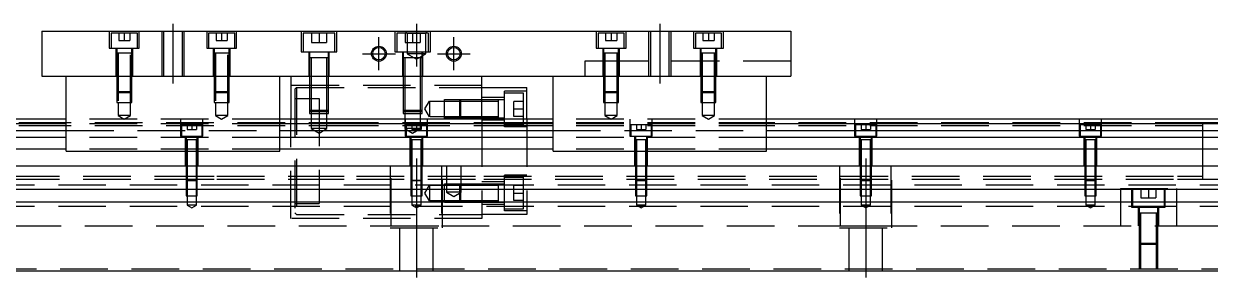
# Model space of a CAD drawing. Extents: x -14 to 729, y -278 to 102.
# Drawn here: x 155.1 to 472, y -235.3 to -167.3 of the extents above; entities that cross this region are included whole.
import ezdxf

# ---------------------------------------------------------------- set-up
doc = ezdxf.new("R2010")
doc.units = 0
doc.linetypes.add('CENTER', pattern=[50.8, 31.75, -6.35, 6.35, -6.35])
doc.linetypes.add('DASHED', pattern=[19.05, 12.7, -6.35])
doc.layers.get('0').update_dxf_attribs({"linetype": 'CONTINUOUS'})
doc.layers.add('CENTER', color=1, linetype='CENTER')

msp = doc.modelspace()

# ---------------------------------------------------------------- linework, layer by layer
at = {"color": 7, "linetype": 'CONTINUOUS'}
for p, q in [((160, -169.26), (360, -169.26)), ((160, -169.26), (160, -181.26)), ((360, -169.26), (360, -181.26)), ((232, -176.36), (231.499994, -176.36)), ((232.35, -176.36), (232, -176.36)), ((236, -176.36), (235.65, -176.36)), ((236.500006, -176.36), (236, -176.36)), ((160, -181.26), (360, -181.26)), ((166.5, -201.26), (166.5, -181.26)), ((223.5, -201.26), (223.5, -181.26)), ((226.5, -181.26), (226.5, -192.76)), ((277.5, -192.76), (277.5, -181.26)), ((296.5, -201.26), (296.5, -181.26)), ((353.5, -201.26), (353.5, -181.26)), ((277.5, -184.26), (289.5, -184.26)), ((289.5, -192.76), (289.5, -184.26)), ((166.5, -192.76), (0, -192.76)), ((296.5, -192.76), (223.5, -192.76)), ((520, -192.76), (353.5, -192.76)), ((166.5, -194.012272), (0, -194.012272)), ((0, -195.78668), (166.5, -195.78668)), ((296.5, -194.012272), (223.5, -194.012272)), ((223.5, -195.78668), (296.5, -195.78668)), ((520, -194.012272), (353.5, -194.012272)), ((353.5, -195.78668), (520, -195.78668)), ((166.5, -197.683076), (0, -197.683076)), ((296.5, -197.683076), (223.5, -197.683076)), ((520, -197.683076), (353.5, -197.683076)), ((166.5, -200.737372), (0, -200.737372)), ((166.5, -201.26), (223.5, -201.26)), ((296.5, -200.737372), (223.5, -200.737372)), ((296.5, -201.26), (353.5, -201.26)), ((520, -200.737372), (353.5, -200.737372)), ((0, -205.26), (520, -205.26)), ((520, -211.56), (0, -211.56)), ((520, -214.96), (0, -214.96)), ((0, -233.26), (520, -233.26))]:
    msp.add_line(p, q, dxfattribs=at)
at = {"color": 3, "linetype": 'DASHED'}
for p, q in [((178, -169.26), (178, -173.76)), ((185.5, -169.76), (178.5, -169.76)), ((178.5, -169.76), (178.5, -173.76)), ((180.5, -169.76), (180.5, -171.76)), ((182, -169.76), (182, -171.76)), ((183.5, -169.76), (183.5, -171.76)), ((185.5, -173.76), (185.5, -169.76)), ((186, -173.76), (186, -169.26)), ((192.000006, -169.26), (192.000006, -181.26)), ((192.5, -169.26), (192.5, -181.26)), ((197.5, -181.26), (197.5, -169.26)), ((197.999994, -181.26), (197.999994, -169.26)), ((204, -169.26), (204, -173.76)), ((211.5, -169.76), (204.5, -169.76)), ((204.5, -169.76), (204.5, -173.76)), ((206.5, -169.76), (206.5, -171.76)), ((208, -169.76), (208, -171.76)), ((209.5, -169.76), (209.5, -171.76)), ((211.5, -173.76), (211.5, -169.76)), ((212, -173.76), (212, -169.26)), ((229.25, -169.26), (229.25, -174.76)), ((230.5, -169.76), (229.75, -169.76)), ((229.75, -169.76), (229.75, -174.76)), ((237.5, -169.76), (230.5, -169.76)), ((232, -169.76), (232, -172.26)), ((234, -169.76), (234, -171.76)), ((236, -169.76), (236, -172.26)), ((238.25, -169.76), (237.5, -169.76)), ((238.25, -174.76), (238.25, -169.76)), ((238.75, -174.76), (238.75, -169.26)), ((254.25, -169.26), (254.25, -174.76)), ((263.25, -169.76), (254.75, -169.76)), ((254.75, -169.76), (254.75, -174.76)), ((257.5, -169.76), (257, -169.26)), ((257, -169.76), (257, -172.26)), ((257.5, -169.76), (257.5, -175.26)), ((257.5, -169.76), (262.5, -169.76)), ((259, -169.76), (259, -172.26)), ((261, -169.76), (261, -172.26)), ((262.5, -169.76), (263, -169.26)), ((262.5, -175.26), (262.5, -169.76)), ((263.25, -174.76), (263.25, -169.76)), ((263.75, -174.76), (263.75, -169.26)), ((308, -169.26), (308, -173.76)), ((315.5, -169.76), (308.5, -169.76)), ((308.5, -169.76), (308.5, -173.76)), ((310.5, -169.76), (310.5, -171.76)), ((312, -169.76), (312, -171.76)), ((313.5, -169.76), (313.5, -171.76)), ((315.5, -173.76), (315.5, -169.76)), ((316, -173.76), (316, -169.26)), ((322.000006, -169.26), (322.000006, -181.26)), ((322.5, -169.26), (322.5, -181.26)), ((327.5, -181.26), (327.5, -169.26)), ((327.999994, -181.26), (327.999994, -169.26)), ((334, -169.26), (334, -173.76)), ((341.5, -169.76), (334.5, -169.76)), ((334.5, -169.76), (334.5, -173.76)), ((336.5, -169.76), (336.5, -171.76)), ((338, -169.76), (338, -171.76)), ((339.5, -169.76), (339.5, -171.76)), ((341.5, -173.76), (341.5, -169.76)), ((342, -173.76), (342, -169.26)), ((178, -173.76), (186, -173.76)), ((179.75, -173.76), (179.75, -181.26)), ((180, -173.76), (180, -175.16)), ((180.5, -171.76), (182, -171.76)), ((182, -171.76), (183.5, -171.76)), ((184, -175.16), (184, -173.76)), ((184.25, -181.26), (184.25, -173.76)), ((204, -173.76), (212, -173.76)), ((205.75, -173.76), (205.75, -181.26)), ((206, -173.76), (206, -175.16)), ((206.5, -171.76), (208, -171.76)), ((208, -171.76), (209.5, -171.76)), ((210, -175.16), (210, -173.76)), ((210.25, -181.26), (210.25, -173.76)), ((232, -172.26), (234, -172.26)), ((234, -171.76), (234, -172.26)), ((234, -172.26), (236, -172.26)), ((257, -172.26), (259, -172.26)), ((259, -172.26), (261, -172.26)), ((308, -173.76), (316, -173.76)), ((309.75, -173.76), (309.75, -181.26)), ((310, -173.76), (310, -175.16)), ((310.5, -171.76), (312, -171.76)), ((312, -171.76), (313.5, -171.76)), ((314, -175.16), (314, -173.76)), ((314.25, -181.26), (314.25, -173.76)), ((334, -173.76), (342, -173.76)), ((335.75, -173.76), (335.75, -181.26)), ((336, -173.76), (336, -175.16)), ((336.5, -171.76), (338, -171.76)), ((338, -171.76), (339.5, -171.76)), ((340, -175.16), (340, -173.76)), ((340.25, -181.26), (340.25, -173.76)), ((180, -175.155), (180, -175.16)), ((180, -175.16), (180.216462, -175.16)), ((180.216708, -175.16), (180, -175.16)), ((180, -175.16), (180, -181.26)), ((180, -175.16), (180, -175.165)), ((183.783332, -175.16), (180.216708, -175.16)), ((180.35, -175.16), (180.35, -188.26)), ((183.65, -188.26), (183.65, -175.16)), ((184, -175.16), (183.783332, -175.16)), ((183.783538, -175.16), (184, -175.16)), ((184, -175.16), (184, -175.155)), ((184, -181.26), (184, -175.16)), ((184, -175.165), (184, -175.16)), ((206, -175.155), (206, -175.16)), ((206, -175.16), (206.216462, -175.16)), ((206.216708, -175.16), (206, -175.16)), ((206, -175.16), (206, -181.26)), ((206, -175.16), (206, -175.165)), ((209.783332, -175.16), (206.216708, -175.16)), ((206.35, -175.16), (206.35, -188.26)), ((209.65, -188.26), (209.65, -175.16)), ((210, -175.16), (209.783332, -175.16)), ((209.783538, -175.16), (210, -175.16)), ((210, -175.16), (210, -175.155)), ((210, -181.26), (210, -175.16)), ((210, -175.165), (210, -175.16)), ((229.25, -174.76), (238.75, -174.76)), ((231.25, -174.76), (231.25, -181.26)), ((231.5, -174.76), (231.5, -176.36)), ((231.5, -176.355), (231.5, -176.36)), ((231.757468, -176.36), (231.5, -176.36)), ((231.5, -176.36), (231.5, -181.26)), ((231.5, -176.36), (231.5, -176.365)), ((231.999654, -176.36), (231.757468, -176.36)), ((231.9, -176.36), (231.9, -181.26)), ((232.349616, -176.36), (231.999654, -176.36)), ((235.650424, -176.36), (232.349616, -176.36)), ((236.000386, -176.36), (235.650424, -176.36)), ((236.242552, -176.36), (236.000386, -176.36)), ((236.1, -181.26), (236.1, -176.36)), ((236.5, -176.36), (236.242552, -176.36)), ((236.5, -176.36), (236.5, -174.76)), ((236.5, -176.36), (236.5, -176.355)), ((236.5, -181.26), (236.5, -176.36)), ((236.5, -176.365), (236.5, -176.36)), ((236.75, -181.26), (236.75, -174.76)), ((254.25, -174.76), (263.75, -174.76)), ((256.25, -174.76), (256.25, -181.26)), ((256.5, -174.76), (256.5, -176.36)), ((256.5, -176.355), (256.5, -176.36)), ((256.757468, -176.36), (256.5, -176.36)), ((256.5, -176.36), (256.5, -181.26)), ((256.5, -176.36), (256.5, -176.365)), ((261.242552, -176.36), (256.757468, -176.36)), ((256.9, -176.36), (256.9, -181.26)), ((262.5, -175.26), (257.5, -175.26)), ((257.5, -175.26), (260, -176.703376)), ((260, -176.703376), (262.5, -175.26)), ((260.5, -176.36), (260.5, -176.355)), ((260.5, -176.365), (260.5, -176.36)), ((261.1, -181.26), (261.1, -176.36)), ((261.5, -176.36), (261.242552, -176.36)), ((261.5, -176.36), (261.5, -174.76)), ((261.5, -181.26), (261.5, -176.36)), ((261.75, -181.26), (261.75, -174.76)), ((315, -177.26), (305, -177.26)), ((305, -177.26), (305, -181.26)), ((310, -175.155), (310, -175.16)), ((310, -175.16), (310.216462, -175.16)), ((310.216708, -175.16), (310, -175.16)), ((310, -175.16), (310, -181.26)), ((310, -175.16), (310, -175.165)), ((313.783332, -175.16), (310.216708, -175.16)), ((310.35, -175.16), (310.35, -181.26)), ((313.65, -181.26), (313.65, -175.16)), ((314, -175.16), (313.783332, -175.16)), ((313.783538, -175.16), (314, -175.16)), ((314, -175.16), (314, -175.155)), ((314, -181.26), (314, -175.16)), ((314, -175.165), (314, -175.16)), ((360, -177.26), (315, -177.26)), ((336, -175.155), (336, -175.16)), ((336, -175.16), (336.216462, -175.16)), ((336.216708, -175.16), (336, -175.16)), ((336, -175.16), (336, -181.26)), ((336, -175.16), (336, -175.165)), ((339.783332, -175.16), (336.216708, -175.16)), ((336.35, -175.16), (336.35, -181.26)), ((339.65, -181.26), (339.65, -175.16)), ((340, -175.16), (339.783332, -175.16)), ((339.783538, -175.16), (340, -175.16)), ((340, -175.16), (340, -175.155)), ((340, -181.26), (340, -175.16)), ((340, -175.165), (340, -175.16)), ((180, -181.26), (180, -185.41)), ((180.000006, -181.26), (180.000006, -185.410006)), ((183.999994, -185.410006), (183.999994, -181.26)), ((184, -185.41), (184, -181.26)), ((206, -181.26), (206, -185.41)), ((206.000006, -181.26), (206.000006, -185.410006)), ((209.999994, -185.410006), (209.999994, -181.26)), ((210, -185.41), (210, -181.26)), ((277.5, -183.76), (226.5, -183.76)), ((231.5, -181.26), (231.5, -190.36)), ((231.500006, -181.26), (231.500002, -190.36)), ((231.9, -181.26), (231.9, -190.76)), ((236.1, -190.76), (236.1, -181.26)), ((236.499998, -190.36), (236.499994, -181.26)), ((236.5, -190.36), (236.5, -181.26)), ((256.5, -181.26), (256.5, -190.36)), ((256.500006, -181.26), (256.500002, -190.36)), ((256.9, -181.26), (256.9, -190.76)), ((261.1, -190.76), (261.1, -181.26)), ((261.499998, -190.36), (261.499994, -181.26)), ((261.5, -190.36), (261.5, -181.26)), ((310, -181.26), (310, -185.41)), ((310.000006, -181.26), (310.000002, -185.41)), ((310.35, -181.26), (310.35, -185.76)), ((313.65, -185.76), (313.65, -181.26)), ((313.999998, -185.41), (313.999994, -181.26)), ((314, -185.41), (314, -181.26)), ((336, -181.26), (336, -185.41)), ((336.000006, -181.26), (336.000002, -185.41)), ((336.35, -181.26), (336.35, -185.76)), ((339.65, -185.76), (339.65, -181.26)), ((339.999998, -185.41), (339.999994, -181.26)), ((340, -185.41), (340, -181.26)), ((180, -185.41), (184, -185.41)), ((180, -185.41), (180.35, -185.76)), ((180.000006, -185.410006), (180.000006, -188.26)), ((183.65, -185.76), (180.35, -185.76)), ((183.65, -185.76), (184, -185.41)), ((183.999994, -188.26), (183.999994, -185.410006)), ((206, -185.41), (210, -185.41)), ((206, -185.41), (206.35, -185.76)), ((206.000006, -185.410006), (206.000006, -188.26)), ((209.65, -185.76), (206.35, -185.76)), ((209.65, -185.76), (210, -185.41)), ((209.999994, -188.26), (209.999994, -185.410006)), ((227.5, -184.76), (228, -184.26)), ((227.5, -184.76), (227.5, -217.76)), ((228, -184.26), (277.5, -184.26)), ((228, -184.26), (228, -218.26)), ((283.5, -194.760001), (283.5, -185.260001)), ((289.5, -185.260001), (283.5, -185.260001)), ((283.5, -185.76), (288.5, -185.76)), ((288.5, -185.76), (288.5, -194.26)), ((310, -185.41), (314, -185.41)), ((310, -185.41), (310.35, -185.76)), ((310.000002, -185.41), (310.000006, -188.26)), ((313.65, -185.76), (310.35, -185.76)), ((310.35, -185.76), (310.35, -188.26)), ((313.65, -185.76), (314, -185.41)), ((313.65, -188.26), (313.65, -185.76)), ((313.999994, -188.26), (313.999998, -185.41)), ((336, -185.41), (340, -185.41)), ((336, -185.41), (336.35, -185.76)), ((336.000002, -185.41), (336.000006, -188.26)), ((339.65, -185.76), (336.35, -185.76)), ((336.35, -185.76), (336.35, -188.26)), ((339.65, -185.76), (340, -185.41)), ((339.65, -188.26), (339.65, -185.76)), ((339.999994, -188.26), (339.999998, -185.41)), ((180.000006, -188.26), (183.999994, -188.26)), ((180.35, -188.26), (180.35, -191.76)), ((183.65, -191.76), (183.65, -188.26)), ((206.000006, -188.26), (209.999994, -188.26)), ((206.35, -188.26), (206.35, -191.76)), ((209.65, -191.76), (209.65, -188.26)), ((227.5, -187.26), (234, -187.26)), ((234, -187.26), (234, -215.26)), ((262.287565, -190.01), (263.500001, -187.91)), ((263.500001, -192.11), (262.287565, -190.01)), ((263.500001, -187.91), (263.500001, -192.11)), ((263.500001, -187.91), (269.4, -187.91)), ((267.5, -192.509995), (267.5, -187.510004)), ((267.5, -187.510004), (272.4, -187.510004)), ((269.4, -187.91), (272, -187.91)), ((271.499979, -187.91), (271.899979, -187.51)), ((271.499979, -187.91), (271.499979, -192.11)), ((271.899979, -192.51), (271.899979, -187.51)), ((272, -187.91), (281.9, -187.910001)), ((272.4, -187.510004), (283.5, -187.510004)), ((283.5, -187.010001), (277.5, -187.010001)), ((281.9, -192.51), (281.9, -187.51)), ((286, -192.01), (286, -188.01)), ((288.5, -188.01), (286, -188.01)), ((286, -190.01), (288.5, -190.01)), ((310.000006, -188.26), (313.999994, -188.26)), ((310.35, -188.26), (310.35, -191.76)), ((313.65, -191.76), (313.65, -188.26)), ((336.000006, -188.26), (339.999994, -188.26)), ((336.35, -188.26), (336.35, -191.76)), ((339.65, -191.76), (339.65, -188.26)), ((223.5, -192.76), (166.5, -192.76)), ((183.65, -191.76), (180.35, -191.76)), ((180.35, -191.76), (182, -192.712628)), ((182, -192.712628), (183.65, -191.76)), ((197, -192.76), (197, -197.26)), ((203, -197.26), (203, -192.76)), ((209.65, -191.76), (206.35, -191.76)), ((206.35, -191.76), (208, -192.712628)), ((208, -192.712628), (209.65, -191.76)), ((226.5, -219.26), (226.5, -192.76)), ((231.5, -190.36), (236.5, -190.36)), ((231.5, -190.36), (231.9, -190.76)), ((231.500002, -190.36), (231.500006, -191.26)), ((231.500006, -191.26), (236.499994, -191.26)), ((236.1, -190.76), (231.9, -190.76)), ((231.9, -190.76), (231.9, -191.26)), ((231.9, -191.26), (231.9, -195.26)), ((236.1, -190.76), (236.5, -190.36)), ((236.1, -191.26), (236.1, -190.76)), ((236.1, -195.26), (236.1, -191.26)), ((236.499994, -191.26), (236.499998, -190.36)), ((256.5, -190.36), (261.5, -190.36)), ((256.5, -190.36), (256.9, -190.76)), ((256.500002, -190.36), (256.500006, -191.26)), ((256.500006, -191.26), (261.499994, -191.26)), ((261.1, -190.76), (256.9, -190.76)), ((256.9, -190.76), (256.9, -191.26)), ((256.9, -191.26), (256.9, -195.26)), ((257, -192.76), (257, -197.26)), ((261.1, -190.76), (261.5, -190.36)), ((261.1, -191.26), (261.1, -190.76)), ((261.1, -195.26), (261.1, -191.26)), ((261.499994, -191.26), (261.499998, -190.36)), ((263, -197.26), (263, -192.76)), ((269.4, -192.11), (263.66115, -192.11)), ((272.4, -192.509994), (267.5, -192.509994)), ((272, -192.11), (269.4, -192.11)), ((271.899979, -192.51), (271.499979, -192.11)), ((281.9, -192.11), (272, -192.11)), ((283.5, -192.509994), (272.4, -192.509994)), ((277.5, -192.76), (277.5, -219.26)), ((283.5, -193.010001), (277.5, -193.010001)), ((288.5, -192.01), (286, -192.01)), ((289.5, -192.76), (289.5, -218.26)), ((353.5, -192.76), (296.5, -192.76)), ((313.65, -191.76), (310.35, -191.76)), ((310.35, -191.76), (312, -192.712628)), ((312, -192.712628), (313.65, -191.76)), ((317, -192.76), (317, -197.26)), ((323, -197.26), (323, -192.76)), ((339.65, -191.76), (336.35, -191.76)), ((336.35, -191.76), (338, -192.712628)), ((338, -192.712628), (339.65, -191.76)), ((377, -192.76), (377, -197.26)), ((383, -197.26), (383, -192.76)), ((437, -192.76), (437, -197.26)), ((443, -197.26), (443, -192.76)), ((166.5, -193.76), (40.5, -193.76)), ((166.5, -194.51), (40.5, -194.51)), ((244, -193.76), (166.5, -193.76)), ((223.5, -194.012272), (166.5, -194.012272)), ((244, -194.51), (166.5, -194.51)), ((166.5, -195.78668), (223.5, -195.78668)), ((202.75, -194.26), (197.25, -194.26)), ((197.25, -194.26), (197.25, -197.26)), ((198.75, -194.26), (198.75, -195.56)), ((198.75, -195.56), (200, -195.56)), ((200, -194.26), (200, -195.56)), ((200, -195.56), (201.25, -195.56)), ((201.25, -194.26), (201.25, -195.56)), ((202.75, -197.26), (202.75, -194.26)), ((236.1, -195.26), (231.9, -195.26)), ((231.9, -195.26), (234, -196.472436)), ((234, -196.472436), (236.1, -195.26)), ((288, -193.76), (244, -193.76)), ((288, -194.51), (244, -194.51)), ((261.1, -195.26), (256.9, -195.26)), ((256.9, -195.26), (259, -196.472436)), ((262.75, -194.26), (257.25, -194.26)), ((257.25, -194.26), (257.25, -197.26)), ((258.75, -194.26), (258.75, -195.56)), ((258.75, -195.56), (260, -195.56)), ((259, -196.472436), (261.1, -195.26)), ((260, -194.26), (260, -195.56)), ((260, -195.56), (261.25, -195.56)), ((261.25, -194.26), (261.25, -195.56)), ((262.75, -197.26), (262.75, -194.26)), ((288.5, -194.26), (283.5, -194.26)), ((289.5, -194.760001), (283.5, -194.760001)), ((353.5, -193.76), (288, -193.76)), ((353.5, -194.51), (288, -194.51)), ((353.5, -194.012272), (296.5, -194.012272)), ((296.5, -195.78668), (353.5, -195.78668)), ((322.75, -194.26), (317.25, -194.26)), ((317.25, -194.26), (317.25, -197.26)), ((318.75, -194.26), (318.75, -195.56)), ((318.75, -195.56), (320, -195.56)), ((320, -194.26), (320, -195.56)), ((320, -195.56), (321.25, -195.56)), ((321.25, -194.26), (321.25, -195.56)), ((322.75, -197.26), (322.75, -194.26)), ((470, -193.76), (353.5, -193.76)), ((470, -194.51), (353.5, -194.51)), ((382.75, -194.26), (377.25, -194.26)), ((377.25, -194.26), (377.25, -197.26)), ((378.75, -194.26), (378.75, -195.56)), ((378.75, -195.56), (380, -195.56)), ((380, -194.26), (380, -195.56)), ((380, -195.56), (381.25, -195.56)), ((381.25, -194.26), (381.25, -195.56)), ((382.75, -197.26), (382.75, -194.26)), ((442.75, -194.26), (437.25, -194.26)), ((437.25, -194.26), (437.25, -197.26)), ((438.75, -194.26), (438.75, -195.56)), ((438.75, -195.56), (440, -195.56)), ((440, -194.26), (440, -195.56)), ((440, -195.56), (441.25, -195.56)), ((441.25, -194.26), (441.25, -195.56)), ((442.75, -197.26), (442.75, -194.26)), ((470, -193.76), (469.995, -193.76)), ((470, -193.760668), (470, -193.76)), ((475, -193.76), (470, -193.76)), ((470.005, -193.76), (470, -193.76)), ((470, -194.308872), (470, -193.760668)), ((470, -201.05995), (470, -194.308872)), ((223.5, -197.683076), (166.5, -197.683076)), ((197, -197.26), (203, -197.26)), ((198.25, -197.26), (198.25, -205.26)), ((199.998804, -198.26), (198.499994, -198.26)), ((201.500006, -198.26), (198.499994, -198.26)), ((198.5, -197.26), (198.5, -198.26)), ((198.5, -198.255), (198.5, -198.26)), ((198.624678, -198.26), (198.5, -198.26)), ((198.5, -198.26), (198.5, -198.265)), ((198.5, -198.26), (198.5, -205.26)), ((199.998804, -198.26), (198.624678, -198.26)), ((198.75, -198.26), (198.75, -205.26)), ((201.500006, -198.26), (199.998804, -198.26)), ((201.37533, -198.26), (199.998804, -198.26)), ((201.25, -205.26), (201.25, -198.26)), ((201.5, -198.26), (201.37533, -198.26)), ((201.5, -198.26), (201.5, -197.26)), ((201.5, -198.26), (201.5, -198.255)), ((201.5, -198.265), (201.5, -198.26)), ((201.5, -205.26), (201.5, -198.26)), ((201.75, -205.26), (201.75, -197.26)), ((257, -197.26), (263, -197.26)), ((258.25, -197.26), (258.25, -205.26)), ((259.998804, -198.26), (258.499994, -198.26)), ((261.500006, -198.26), (258.499994, -198.26)), ((258.5, -197.26), (258.5, -198.26)), ((258.5, -198.255), (258.5, -198.26)), ((258.624678, -198.26), (258.5, -198.26)), ((258.5, -198.26), (258.5, -198.265)), ((258.5, -198.26), (258.5, -205.26)), ((259.998804, -198.26), (258.624678, -198.26)), ((258.75, -198.26), (258.75, -205.26)), ((261.500006, -198.26), (259.998804, -198.26)), ((261.37533, -198.26), (259.998804, -198.26)), ((261.25, -205.26), (261.25, -198.26)), ((261.5, -198.26), (261.37533, -198.26)), ((261.5, -198.26), (261.5, -197.26)), ((261.5, -198.26), (261.5, -198.255)), ((261.5, -198.265), (261.5, -198.26)), ((261.5, -205.26), (261.5, -198.26)), ((261.75, -205.26), (261.75, -197.26)), ((353.5, -197.683076), (296.5, -197.683076)), ((317, -197.26), (323, -197.26)), ((318.25, -197.26), (318.25, -205.26)), ((319.998804, -198.26), (318.499994, -198.26)), ((321.500006, -198.26), (318.499994, -198.26)), ((318.5, -197.26), (318.5, -198.26)), ((318.5, -198.255), (318.5, -198.26)), ((318.624678, -198.26), (318.5, -198.26)), ((318.5, -198.26), (318.5, -198.265)), ((318.5, -198.26), (318.5, -205.26)), ((319.998804, -198.26), (318.624678, -198.26)), ((318.75, -198.26), (318.75, -205.26)), ((321.500006, -198.26), (319.998804, -198.26)), ((321.37533, -198.26), (319.998804, -198.26)), ((321.25, -205.26), (321.25, -198.26)), ((321.5, -198.26), (321.37533, -198.26)), ((321.5, -198.26), (321.5, -197.26)), ((321.5, -198.26), (321.5, -198.255)), ((321.5, -198.265), (321.5, -198.26)), ((321.5, -205.26), (321.5, -198.26)), ((321.75, -205.26), (321.75, -197.26)), ((377, -197.26), (383, -197.26)), ((378.25, -197.26), (378.25, -205.26)), ((379.998804, -198.26), (378.499994, -198.26)), ((381.500006, -198.26), (378.499994, -198.26)), ((378.5, -197.26), (378.5, -198.26)), ((378.5, -198.255), (378.5, -198.26)), ((378.624678, -198.26), (378.5, -198.26)), ((378.5, -198.26), (378.5, -198.265)), ((378.5, -198.26), (378.5, -205.26)), ((379.998804, -198.26), (378.624678, -198.26)), ((378.75, -198.26), (378.75, -205.26)), ((381.500006, -198.26), (379.998804, -198.26)), ((381.37533, -198.26), (379.998804, -198.26)), ((381.25, -205.26), (381.25, -198.26)), ((381.5, -198.26), (381.37533, -198.26)), ((381.5, -198.26), (381.5, -197.26)), ((381.5, -198.26), (381.5, -198.255)), ((381.5, -198.265), (381.5, -198.26)), ((381.5, -205.26), (381.5, -198.26)), ((381.75, -205.26), (381.75, -197.26)), ((437, -197.26), (443, -197.26)), ((438.25, -197.26), (438.25, -205.26)), ((439.998804, -198.26), (438.499994, -198.26)), ((441.500006, -198.26), (438.499994, -198.26)), ((438.5, -197.26), (438.5, -198.26)), ((438.5, -198.255), (438.5, -198.26)), ((438.624678, -198.26), (438.5, -198.26)), ((438.5, -198.26), (438.5, -198.265)), ((438.5, -198.26), (438.5, -205.26)), ((439.998804, -198.26), (438.624678, -198.26)), ((438.75, -198.26), (438.75, -205.26)), ((441.500006, -198.26), (439.998804, -198.26)), ((441.37533, -198.26), (439.998804, -198.26)), ((441.25, -205.26), (441.25, -198.26)), ((441.5, -198.26), (441.37533, -198.26)), ((441.5, -198.26), (441.5, -197.26)), ((441.5, -198.26), (441.5, -198.255)), ((441.5, -198.265), (441.5, -198.26)), ((441.5, -205.26), (441.5, -198.26)), ((441.75, -205.26), (441.75, -197.26)), ((223.5, -200.737372), (166.5, -200.737372)), ((353.5, -200.737372), (296.5, -200.737372)), ((470, -201.460038), (470, -201.05995)), ((470, -205.26023), (470, -201.460038)), ((198.5, -205.26), (198.5, -209.01)), ((198.500006, -205.26), (198.500002, -209.01)), ((198.75, -205.26), (198.75, -209.26)), ((201.25, -209.26), (201.25, -205.26)), ((201.499998, -209.01), (201.499994, -205.26)), ((201.5, -209.01), (201.5, -205.26)), ((253, -205.26), (253, -221.76)), ((253.291796, -221.26), (253.291796, -205.26)), ((258.5, -205.26), (258.5, -209.01)), ((258.500006, -205.26), (258.500002, -209.01)), ((258.75, -205.26), (258.75, -209.26)), ((261.25, -209.26), (261.25, -205.26)), ((261.499998, -209.01), (261.499994, -205.26)), ((261.5, -209.01), (261.5, -205.26)), ((266.708204, -205.26), (266.708204, -221.26)), ((267, -221.76), (267, -205.26)), ((268, -205.26), (268, -212.26)), ((272, -212.26), (272, -205.26)), ((318.5, -205.26), (318.5, -209.01)), ((318.500006, -205.26), (318.500002, -209.01)), ((318.75, -205.26), (318.75, -209.26)), ((321.25, -209.26), (321.25, -205.26)), ((321.499998, -209.01), (321.499994, -205.26)), ((321.5, -209.01), (321.5, -205.26)), ((373, -205.26), (373, -221.76)), ((373.291796, -221.26), (373.291796, -205.26)), ((378.5, -205.26), (378.5, -209.01)), ((378.500006, -205.26), (378.500002, -209.01)), ((378.75, -205.26), (378.75, -209.26)), ((381.25, -209.26), (381.25, -205.26)), ((381.499998, -209.01), (381.499994, -205.26)), ((381.5, -209.01), (381.5, -205.26)), ((386.708204, -205.26), (386.708204, -221.26)), ((387, -221.76), (387, -205.26)), ((438.5, -205.26), (438.5, -209.01)), ((438.500006, -205.26), (438.500002, -209.01)), ((438.75, -205.26), (438.75, -209.26)), ((441.25, -209.26), (441.25, -205.26)), ((441.499998, -209.01), (441.499994, -205.26)), ((441.5, -209.01), (441.5, -205.26)), ((470, -208.211128), (470, -205.26023)), ((56.708204, -208.01), (193.291796, -208.01)), ((56.708204, -208.76), (193.291796, -208.76)), ((193.291796, -208.01), (206.708204, -208.01)), ((193.291796, -208.76), (206.708204, -208.76)), ((198.5, -209.01), (201.5, -209.01)), ((198.5, -209.01), (198.75, -209.26)), ((198.500002, -209.01), (198.500006, -211.56)), ((201.25, -209.26), (201.5, -209.01)), ((201.499994, -211.56), (201.499998, -209.01)), ((206.708204, -208.01), (228, -208.01)), ((206.708204, -208.76), (228, -208.76)), ((228, -208.01), (244, -208.01)), ((228, -208.76), (244, -208.76)), ((244, -208.01), (278, -208.01)), ((244, -208.759994), (278, -208.759994)), ((244, -208.76), (278, -208.76)), ((258.5, -209.01), (261.5, -209.01)), ((258.5, -209.01), (258.75, -209.26)), ((258.500002, -209.01), (258.500006, -211.56)), ((261.25, -209.26), (261.5, -209.01)), ((261.499994, -211.56), (261.499998, -209.01)), ((278, -208.01), (463.291796, -208.01)), ((278, -208.76), (463.291796, -208.76)), ((283.5, -217.260001), (283.5, -207.760001)), ((289.5, -207.760001), (283.5, -207.760001)), ((283.5, -208.26), (288.5, -208.26)), ((288.5, -208.26), (288.5, -216.76)), ((318.5, -209.01), (321.5, -209.01)), ((318.5, -209.01), (318.75, -209.26)), ((318.500002, -209.01), (318.500006, -211.56)), ((321.25, -209.26), (321.5, -209.01)), ((321.499994, -211.56), (321.499998, -209.01)), ((378.5, -209.01), (381.5, -209.01)), ((378.5, -209.01), (378.75, -209.26)), ((378.500002, -209.01), (378.500006, -211.56)), ((381.25, -209.26), (381.5, -209.01)), ((381.499994, -211.56), (381.499998, -209.01)), ((438.5, -209.01), (441.5, -209.01)), ((438.5, -209.01), (438.75, -209.26)), ((438.500002, -209.01), (438.500006, -211.56)), ((441.25, -209.26), (441.5, -209.01)), ((441.499994, -211.56), (441.499998, -209.01)), ((463.291796, -208.01), (470, -208.01)), ((463.291796, -208.76), (470, -208.76)), ((469.995, -208.76), (470, -208.76)), ((470, -208.76), (470, -208.211128)), ((470, -208.76), (475, -208.76)), ((470, -208.76), (470.005, -208.76)), ((520, -210.41), (0, -210.41)), ((198.500006, -211.56), (198.500006, -213.26)), ((201.25, -209.26), (198.75, -209.26)), ((198.75, -209.26), (198.75, -213.26)), ((201.25, -213.26), (201.25, -209.26)), ((201.499994, -213.26), (201.499994, -211.56)), ((258.500006, -211.56), (258.500006, -213.26)), ((261.25, -209.26), (258.75, -209.26)), ((258.75, -209.26), (258.75, -213.26)), ((261.25, -213.26), (261.25, -209.26)), ((261.499994, -213.26), (261.499994, -211.56)), ((262.287565, -212.51), (263.500001, -210.41)), ((263.500001, -210.41), (263.500001, -214.61)), ((263.500001, -210.41), (269.4, -210.41)), ((267.5, -215.009995), (267.5, -210.010004)), ((267.5, -210.010004), (272.4, -210.010004)), ((272, -212.26), (268, -212.26)), ((268, -212.26), (270, -213.4147)), ((269.4, -210.41), (272, -210.41)), ((270, -213.4147), (272, -212.26)), ((271.499979, -210.41), (271.899979, -210.01)), ((271.499979, -210.41), (271.499979, -214.61)), ((271.899979, -215.01), (271.899979, -210.01)), ((272, -210.41), (281.9, -210.410001)), ((272.4, -210.010004), (283.5, -210.010004)), ((283.5, -209.510001), (277.5, -209.510001)), ((281.9, -215.01), (281.9, -210.01)), ((286, -214.51), (286, -210.51)), ((288.5, -210.51), (286, -210.51)), ((318.500006, -211.56), (318.500006, -213.26)), ((321.25, -209.26), (318.75, -209.26)), ((318.75, -209.26), (318.75, -213.26)), ((321.25, -213.26), (321.25, -209.26)), ((321.499994, -213.26), (321.499994, -211.56)), ((378.500006, -211.56), (378.500006, -213.26)), ((381.25, -209.26), (378.75, -209.26)), ((378.75, -209.26), (378.75, -213.26)), ((381.25, -213.26), (381.25, -209.26)), ((381.499994, -213.26), (381.499994, -211.56)), ((438.500006, -211.56), (438.500006, -213.26)), ((441.25, -209.26), (438.75, -209.26)), ((438.75, -209.26), (438.75, -213.26)), ((441.25, -213.26), (441.25, -209.26)), ((441.499994, -213.26), (441.499994, -211.56)), ((448, -211.26), (463, -211.26)), ((448, -211.26), (448, -211.56)), ((448, -211.56), (448, -214.96)), ((451, -211.26), (451, -216.26)), ((451.25, -211.26), (451.25, -211.56)), ((451.25, -211.56), (451.25, -214.96)), ((453.5, -211.26), (453.5, -213.76)), ((455.5, -211.26), (455.5, -213.76)), ((457.5, -211.26), (457.5, -213.76)), ((459.75, -211.56), (459.75, -211.26)), ((459.75, -214.96), (459.75, -211.56)), ((460, -216.26), (460, -211.26)), ((463, -211.26), (463, -214.96)), ((198.500006, -213.26), (201.499994, -213.26)), ((198.75, -213.26), (198.75, -215.76)), ((201.25, -215.76), (201.25, -213.26)), ((227.5, -215.26), (234, -215.26)), ((258.500006, -213.26), (261.499994, -213.26)), ((258.75, -213.26), (258.75, -215.76)), ((261.25, -215.76), (261.25, -213.26)), ((263.500001, -214.61), (262.287565, -212.51)), ((269.4, -214.61), (263.500001, -214.61)), ((272.4, -215.009994), (267.5, -215.009994)), ((272, -214.61), (269.4, -214.61)), ((271.899979, -215.01), (271.499979, -214.61)), ((281.9, -214.61), (272, -214.61)), ((283.5, -215.009994), (272.4, -215.009994)), ((286, -212.51), (288.5, -212.51)), ((288.5, -214.51), (286, -214.51)), ((318.500006, -213.26), (321.499994, -213.26)), ((318.75, -213.26), (318.75, -215.76)), ((321.25, -215.76), (321.25, -213.26)), ((378.500006, -213.26), (381.499994, -213.26)), ((378.75, -213.26), (378.75, -215.76)), ((381.25, -215.76), (381.25, -213.26)), ((438.500006, -213.26), (441.499994, -213.26)), ((438.75, -213.26), (438.75, -215.76)), ((441.25, -215.76), (441.25, -213.26)), ((448, -214.96), (448, -221.26)), ((451.25, -214.96), (451.25, -216.26)), ((453.5, -213.76), (455.5, -213.76)), ((455.5, -213.76), (457.5, -213.76)), ((459.75, -216.26), (459.75, -214.96)), ((463, -214.96), (463, -221.26)), ((520, -216.11), (0, -216.11)), ((201.25, -215.76), (198.75, -215.76)), ((198.75, -215.76), (200, -216.481688)), ((200, -216.481688), (201.25, -215.76)), ((228, -218.26), (227.5, -217.76)), ((228, -218.26), (277.5, -218.26)), ((261.25, -215.76), (258.75, -215.76)), ((258.75, -215.76), (260, -216.481688)), ((260, -216.481688), (261.25, -215.76)), ((283.5, -215.510001), (277.5, -215.510001)), ((289.5, -218.26), (277.5, -218.26)), ((288.5, -216.76), (283.5, -216.76)), ((289.5, -217.260001), (283.5, -217.260001)), ((321.25, -215.76), (318.75, -215.76)), ((318.75, -215.76), (320, -216.481688)), ((320, -216.481688), (321.25, -215.76)), ((381.25, -215.76), (378.75, -215.76)), ((378.75, -215.76), (380, -216.481688)), ((380, -216.481688), (381.25, -215.76)), ((441.25, -215.76), (438.75, -215.76)), ((438.75, -215.76), (440, -216.481688)), ((440, -216.481688), (441.25, -215.76)), ((451, -216.26), (460, -216.26)), ((452.75, -216.26), (452.75, -221.26)), ((453, -216.26), (453, -217.865)), ((453, -217.855), (453, -221.26)), ((453, -217.86), (453.257448, -217.86)), ((453.257468, -217.86), (453, -217.86)), ((457.742552, -217.86), (453.257468, -217.86)), ((453.4, -217.86), (453.4, -221.26)), ((457.6, -221.26), (457.6, -217.86)), ((458, -217.86), (457.742552, -217.86)), ((457.742602, -217.86), (458, -217.86)), ((458, -217.865), (458, -216.26)), ((458, -221.26), (458, -217.855)), ((458.25, -221.26), (458.25, -216.26)), ((0, -221.26), (463.291796, -221.26)), ((277.5, -219.26), (226.5, -219.26)), ((253, -221.76), (267, -221.76)), ((253.291796, -221.26), (266.708204, -221.26)), ((255.5, -221.76), (255.5, -233.26)), ((264.5, -233.26), (264.5, -221.76)), ((373, -221.76), (387, -221.76)), ((373.291796, -221.26), (386.708204, -221.26)), ((375.5, -221.76), (375.5, -233.26)), ((384.5, -233.26), (384.5, -221.76)), ((453, -221.26), (453, -225.86)), ((453.000006, -221.26), (453.000002, -225.86)), ((453.4, -221.26), (453.4, -226.26)), ((457.6, -226.26), (457.6, -221.26)), ((457.999998, -225.86), (457.999994, -221.26)), ((458, -225.86), (458, -221.26)), ((463.291796, -221.26), (476.708204, -221.26)), ((453, -225.86), (458, -225.86)), ((453, -225.86), (453.4, -226.26)), ((453.000002, -225.86), (453.000006, -232.76)), ((457.6, -226.26), (453.4, -226.26)), ((453.4, -226.26), (453.4, -232.76)), ((457.6, -226.26), (458, -225.86)), ((457.6, -232.76), (457.6, -226.26)), ((457.999994, -232.76), (457.999998, -225.86)), ((12.499994, -232.76), (520, -232.76))]:
    msp.add_line(p, q, dxfattribs=at)
at = {"color": 3, "linetype": 'CONTINUOUS'}
for centre in [(250, -175.26), (270, -175.26)]:
    msp.add_circle(centre, 2, dxfattribs=at)
at = {"color": 7, "linetype": 'CONTINUOUS'}
for centre in [(250, -175.26), (270, -175.26)]:
    msp.add_circle(centre, 1.65, dxfattribs=at)
at = {"layer": 'CENTER', "color": 1, "linetype": 'CENTER'}
for p, q in [((195, -167.26), (195, -183.26)), ((260, -167.26), (260, -178.703376)), ((325, -167.26), (325, -183.26)), ((250, -179.66), (250, -170.86)), ((270, -179.66), (270, -170.86)), ((245.6, -175.26), (254.4, -175.26)), ((265.6, -175.26), (274.4, -175.26)), ((260, -203.26), (260, -235.26)), ((380, -203.26), (380, -235.26))]:
    msp.add_line(p, q, dxfattribs=at)

doc.saveas('drawing.dxf')
